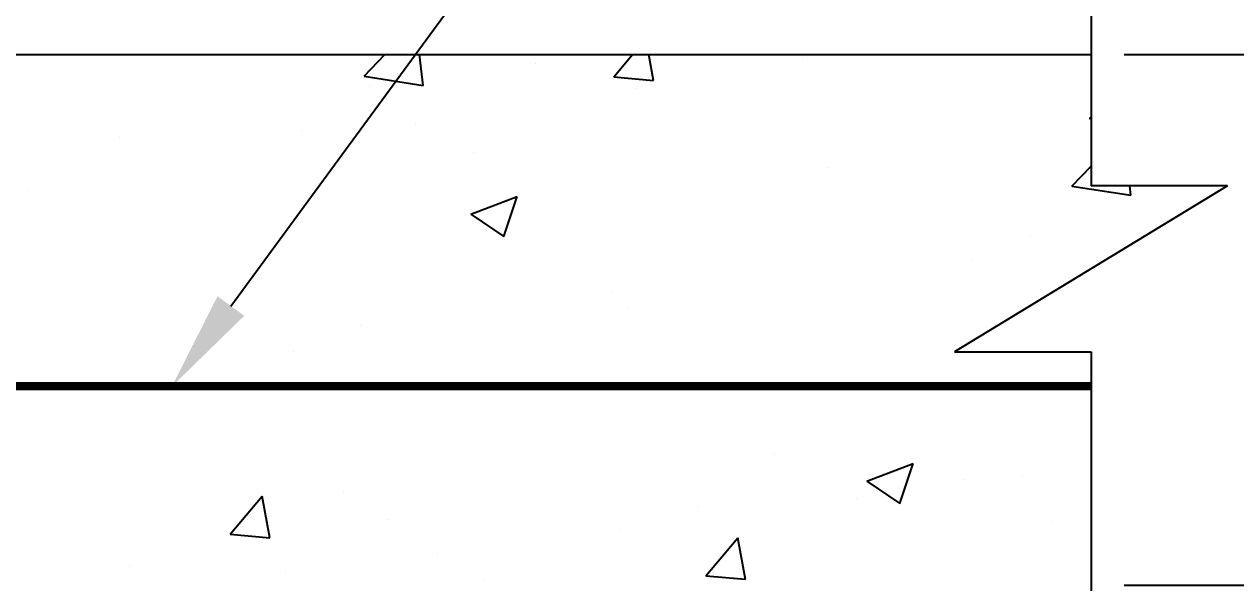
# Model space of a CAD drawing. Extents: x 10 to 698, y 9 to 300.
# Drawn here: x 645.97 to 655.1, y 142.8 to 147.01 of the extents above; entities that cross this region are included whole.
import ezdxf

# ---------------------------------------------------------------- set-up
doc = ezdxf.new("R2010")
doc.units = 0
doc.header["$LTSCALE"] = 0.5
doc.header["$MEASUREMENT"] = 0
doc.linetypes.add('HIDDEN', pattern=[0.375, 0.25, -0.125])
doc.layers.get('0').update_dxf_attribs({"linetype": 'CONTINUOUS'})
doc.layers.get('DEFPOINTS').update_dxf_attribs({"linetype": 'CONTINUOUS'})
for name, color, linetype in [('A-ANNO-DIMS', 7, 'CONTINUOUS'), ('A-ANNO-NOTE', 7, 'CONTINUOUS'), ('A-ANNO-SYMB', 7, 'CONTINUOUS'), ('A-DETL-MCUT', 2, 'CONTINUOUS'), ('A-DETL-PATT', 8, 'CONTINUOUS')]:
    doc.layers.add(name, color=color, linetype=linetype)
doc.styles.add('NOTE', font='romans.shx', dxfattribs={"width": 0.9})
doc.dimstyles.new('A1-8', dxfattribs={"dimscale": 8, "dimtxt": 0.09375, "dimasz": 0.046875, "dimexe": 0.03125, "dimexo": 0.03125, "dimgap": 0.03125, "dimtad": 1, "dimdec": 8, "dimzin": 3, "dimdsep": 46, "dimlunit": 4, "dimtxsty": 'Standard', "dimblk1": 'ARCHTICK', "dimblk2": 'ARCHTICK', "dimsah": 1, "dimcen": 0.09375, "dimclrd": 256, "dimclre": 256, "dimclrt": 256, "dimadec": 0, "dimazin": 0, "dimtfac": 1, "dimtdec": 8, "dimtmove": 2, "dimatfit": 3, "dimldrblk": 'ARCHTICK', "dimfxl": 0, "dimtolj": 1, "dimtzin": 3, "dimarcsym": 0})

# ---------------------------------------------------------------- blocks, each defined once
blk = doc.blocks.new('_ARCHTICK')
at = {"color": 0, "linetype": 'ByBlock'}
blk.add_lwpolyline([(-0.5, -0.5, 0.15, 0.15, 0), (0.5, 0.5, 0.15, 0.15, 0)], format="xyseb", dxfattribs=at)
blk = doc.blocks.new('*D6')
at = {"linetype": 'ByBlock'}
for p, q in [((654.2609, 146.779), (658.3002, 146.779)), ((658.0502, 146.779), (658.0502, 142.779)), ((654.2609, 142.779), (658.3002, 142.779))]:
    blk.add_line(p, q, dxfattribs=at)
at = {"layer": 'DEFPOINTS', "color": 0, "linetype": 'ByBlock'}
for p in [(654.0109, 146.779), (654.0109, 142.779), (658.0502, 142.779)]:
    blk.add_point(p, dxfattribs=at)
at = {"linetype": 'ByBlock', "xscale": 0.375, "yscale": 0.375, "zscale": 0.375}
for p, rotation in [((658.0502, 146.779), 90), ((658.0502, 142.779), 270)]:
    blk.add_blockref('_ARCHTICK', p, dxfattribs=dict(at, rotation=rotation))
at = {"linetype": 'ByBlock', "style": 'NOTE', "width": 0.9}
blk.add_text('4"', height=0.75, rotation=90, dxfattribs=at).set_placement((657.7288, 144.2165))
blk = doc.blocks.new('*X267')
at = {"color": 0}
for p, q in [((648.5307, 146.6157), (648.6873, 146.779)), ((648.9755, 146.5463), (648.9484, 146.779)), ((650.4132, 146.6108), (650.5543, 146.779)), ((650.7121, 146.5841), (650.6762, 146.779)), ((649.8204, 146.7127), (649.8204, 146.7127)), ((651.8337, 146.7582), (651.8337, 146.7582)), ((648.5307, 146.6157), (648.9753, 146.5467)), ((650.4132, 146.6108), (650.712, 146.5846)), ((648.5688, 146.5479), (648.5688, 146.5479)), ((650.5842, 146.5268), (650.5842, 146.5268)), ((648.9177, 146.2577), (648.9177, 146.2577)), ((653.9995, 146.297), (654.0109, 146.3106)), ((653.9995, 146.297), (654.0109, 146.296)), ((646.6834, 146.1554), (646.6834, 146.1554)), ((648.0586, 146.2067), (648.0586, 146.2067)), ((649.3525, 146.0426), (649.3525, 146.0426)), ((652.0216, 145.9298), (652.0216, 145.9298)), ((653.8669, 145.7881), (654.0109, 145.9382)), ((653.8669, 145.7881), (654.3116, 145.7191)), ((654.3117, 145.7187), (654.3034, 145.7899)), ((646.0018, 145.7571), (646.0018, 145.7571)), ((649.3353, 145.5758), (649.6854, 145.7102)), ((649.5841, 145.4075), (649.6855, 145.7097)), ((649.3353, 145.5758), (649.584, 145.408)), ((653.5565, 145.4057), (653.5565, 145.4057)), ((653.1203, 145.2372), (653.1203, 145.2372)), ((650.3988, 144.99), (650.3988, 144.99)), ((650.5234, 144.8624), (650.5234, 144.8624)), ((648.5051, 144.7407), (648.5051, 144.7407)), ((647.2534, 144.5759), (647.2534, 144.5759)), ((647.9978, 144.5423), (647.9978, 144.5423)), ((651.6272, 143.7749), (651.6272, 143.7749)), ((652.3199, 143.5627), (652.67, 143.6971)), ((652.5687, 143.3944), (652.6701, 143.6966)), ((653.0595, 143.5728), (653.0595, 143.5728)), ((653.4929, 143.5984), (653.4929, 143.5984)), ((648.3788, 143.4876), (648.3788, 143.4876)), ((652.3199, 143.5627), (652.5686, 143.3949)), ((647.5206, 143.1636), (647.7617, 143.4509)), ((647.8196, 143.1369), (647.7618, 143.4503)), ((652.2412, 143.4337), (652.2412, 143.4337)), ((651.0479, 143.3748), (651.0479, 143.3748)), ((648.7113, 143.2743), (648.7113, 143.2743)), ((653.717, 143.2621), (653.717, 143.2621)), ((647.5206, 143.1636), (647.8195, 143.1374)), ((650.4626, 143.1979), (650.4626, 143.1979)), ((651.1069, 142.8498), (651.348, 143.1371)), ((651.4059, 142.8232), (651.3481, 143.1366)), ((649.0834, 143.0179), (649.0834, 143.0179)), ((646.764, 142.9288), (646.764, 142.9288)), ((647.937, 142.8778), (647.937, 142.8778)), ((651.1069, 142.8498), (651.4058, 142.8237)), ((649.4331, 142.816), (649.4331, 142.816))]:
    blk.add_line(p, q, dxfattribs=at)

msp = doc.modelspace()

# ---------------------------------------------------------------- linework, layer by layer
at = {"layer": 'A-ANNO-NOTE', "flags": 128}
msp.add_lwpolyline([(647.52628792, 144.88384727), (651.47354515, 150.2684409), (652.12059048, 150.2684409)], dxfattribs=at)
at = {"layer": 'A-ANNO-NOTE', "linetype": 'Continuous', "extrusion": (0, 0, -1)}
msp.add_solid([(-647.62710144, 144.8099444), (-647.08287072, 144.27896613), (-647.4254744, 144.95775013)], dxfattribs=at)
at = {"layer": 'A-ANNO-SYMB'}
for p, q in [((654.01087003, 149.21818017), (654.01087003, 145.78993823)), ((655.04030282, 145.78993823), (652.98143723, 144.53828169)), ((655.04030282, 145.78993823), (654.01087003, 145.78993823)), ((652.98143723, 144.53828169), (654.01087003, 144.53828169)), ((654.01087003, 144.53828169), (654.01087003, 134.43923824))]:
    msp.add_line(p, q, dxfattribs=at)
at = {"layer": 'A-DETL-MCUT'}
msp.add_line((638.26087003, 146.77896613), (654.01087003, 146.77896613), dxfattribs=at)
at = {"layer": 'A-DETL-MCUT', "linetype": 'HIDDEN'}
msp.add_lwpolyline([(639.51087003, 144.27896613, 0.0625, 0.0625, 0), (654.01087003, 144.27896613, 0.0625, 0.0625, 0)], format="xyseb", dxfattribs=at)

# ---------------------------------------------------------------- block references
at = {"layer": 'A-DETL-PATT', "linetype": 'Continuous'}
msp.add_blockref('*X267', (0, 0), dxfattribs=at)

# ---------------------------------------------------------------- dimensions: what is measured, and where the dimension line sits
at = {"layer": 'A-ANNO-DIMS'}
dim = msp.add_linear_dim(base=(658.05021421, 142.77896613), p1=(654.01087003, 146.77896613), p2=(654.01087003, 142.77896613), angle=90, dimstyle='A1-8', dxfattribs=at)
dim.commit()
dim.dimension.update_dxf_attribs({"geometry": '*D6', "text_midpoint": (657.35378564, 144.77896613)})

doc.saveas('drawing.dxf')
